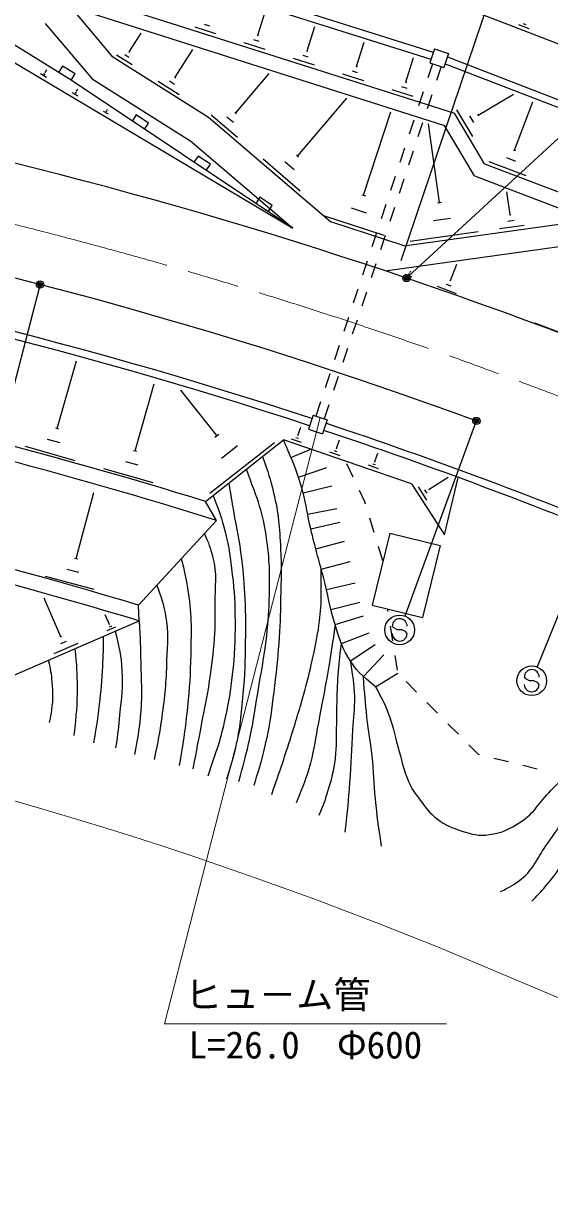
# Model space of a CAD drawing. Units: millimetres, scale not verified. Extents: x 40000 to 680000, y 20000 to 380000.
# Drawn here: x 392190 to 427616, y 239855 to 318740 of the extents above; entities that cross this region are included whole.
import ezdxf
from ezdxf.enums import TextEntityAlignment as Align

# ---------------------------------------------------------------- set-up
doc = ezdxf.new("R2010")
doc.units = ezdxf.units.MM
doc.header["$LTSCALE"] = 1000
doc.header["$PDMODE"] = 32
doc.header["$PDSIZE"] = 500
doc.linetypes.add('CHAIN', pattern=[18.5, 12, -1.5, 3.5, -1.5])
for name, color, linetype, lineweight in [('M-BGD', 7, 'Continuous', 25), ('M-BMK', 2, 'CHAIN', 13), ('M-STR-HTXT', 7, 'Continuous', 13), ('M-STR-STRC', 7, 'Continuous', 25)]:
    doc.layers.add(name, color=color, linetype=linetype, lineweight=lineweight)
doc.styles.add('ＭＳ ゴシック', font='')
doc.styles.get('ＭＳ ゴシック').set_extended_font_data('MS Gothic')

msp = doc.modelspace()

# ---------------------------------------------------------------- linework, layer by layer
at = {"layer": 'M-BGD'}
for p, q in [((362826, 333234), (410322, 304947)), ((395400, 314909), (383740, 322155)), ((403750, 321865), (419786, 316800)), ((403620, 321382), (419629, 316326)), ((395328, 319871), (398152, 316525)), ((395328, 319871), (420539, 311860)), ((397521, 320223), (421204, 312698)), ((407967, 317942), (408488, 319582)), ((421688, 319870), (444554, 311050)), ((393662, 318744), (396823, 314999)), ((404364, 318699), (404715, 318587)), ((425844, 318736), (426019, 318669)), ((399314, 316816), (400122, 318094)), ((403724, 318514), (405131, 318067)), ((407923, 317956), (408011, 317928)), ((411286, 316889), (411808, 318534)), ((425514, 318662), (426214, 318393)), ((407038, 317461), (408448, 317013)), ((407679, 317646), (408031, 317534)), ((414608, 315835), (415131, 317484)), ((398152, 316525), (404642, 312423)), ((398463, 316624), (399506, 315965)), ((399019, 316638), (399280, 316473)), ((399282, 316836), (399347, 316795)), ((402415, 315112), (403601, 316988)), ((410355, 316407), (411768, 315958)), ((410997, 316592), (411350, 316480)), ((411242, 316903), (411330, 316875)), ((417932, 314781), (418457, 316434)), ((419865, 317038), (419550, 316089)), ((419865, 317038), (420814, 316723)), ((420814, 316723), (420500, 315774)), ((420736, 316486), (443286, 307788)), ((393659, 315442), (393770, 315628)), ((394815, 315862), (394551, 315437)), ((395664, 315334), (394815, 315862)), ((414563, 315850), (414652, 315821)), ((419740, 316026), (419426, 315076)), ((419550, 316089), (420500, 315774)), ((420310, 315837), (419995, 314888)), ((420578, 316011), (443105, 307322)), ((393329, 315359), (393742, 315113)), ((393546, 315370), (393649, 315308)), ((393646, 315450), (393672, 315435)), ((395400, 314909), (395664, 315334)), ((410322, 304947), (395400, 314909)), ((396823, 314999), (403452, 310809)), ((401265, 314853), (402674, 313962)), ((402016, 314871), (402368, 314649)), ((402371, 315140), (402459, 315085)), ((406482, 312713), (408745, 315365)), ((413675, 315352), (415091, 314903)), ((414318, 315538), (414672, 315425)), ((417888, 314795), (417976, 314767)), ((395459, 314090), (395845, 313860)), ((395661, 314101), (395758, 314043)), ((395755, 314176), (395779, 314161)), ((395767, 314169), (395850, 314309)), ((416997, 314297), (418416, 313846)), ((417642, 314482), (417997, 314370)), ((419111, 314127), (418797, 313178)), ((422802, 312563), (425181, 313980)), ((410643, 309797), (413976, 313703)), ((419681, 313938), (419366, 312989)), ((425253, 310205), (426495, 313461)), ((397559, 312840), (397891, 312642)), ((397733, 312849), (397816, 312799)), ((397813, 312913), (397834, 312901)), ((397824, 312907), (397859, 312967)), ((399788, 312581), (399510, 312165)), ((400620, 312026), (399788, 312581)), ((404642, 312423), (412896, 305381)), ((404840, 312583), (406613, 311070)), ((405883, 312459), (406326, 312081)), ((406427, 312760), (406538, 312666)), ((415093, 307163), (416937, 312775)), ((423237, 309283), (421204, 312698)), ((421357, 312929), (422435, 311118)), ((422214, 312520), (422484, 312067)), ((422768, 312619), (422835, 312506)), ((400342, 311610), (400620, 312026)), ((418482, 312229), (418168, 311279)), ((419052, 312040), (418738, 311091)), ((420202, 306685), (419458, 311967)), ((422556, 308473), (420539, 311860)), ((403452, 310809), (410322, 304947)), ((417853, 310330), (417539, 309381)), ((418423, 310141), (418109, 309192)), ((425175, 310235), (425331, 310176)), ((403946, 309805), (403669, 309389)), ((404778, 309250), (403946, 309805)), ((404501, 308834), (404778, 309250)), ((408321, 309613), (410827, 307475)), ((409795, 309437), (410422, 308903)), ((410565, 309864), (410721, 309730)), ((423237, 309283), (432349, 305806)), ((423536, 309437), (426021, 308489)), ((424705, 309703), (425326, 309465)), ((422556, 308473), (430300, 305518)), ((417225, 308431), (416910, 307482)), ((417794, 308243), (417480, 307293)), ((408105, 307029), (407827, 306613)), ((408937, 306474), (408105, 307029)), ((414966, 307204), (415219, 307121)), ((417826, 303760), (443105, 307321)), ((424961, 305865), (424744, 307404)), ((408659, 306058), (408937, 306474)), ((414255, 306318), (415266, 305985)), ((416596, 306533), (416281, 305584)), ((416557, 302067), (445951, 306207)), ((417165, 306344), (416851, 305395)), ((420059, 306665), (420345, 306706)), ((412405, 305805), (416450, 304476)), ((417826, 303760), (412896, 305381)), ((419790, 305458), (420937, 305620)), ((424812, 305421), (425227, 305479)), ((424909, 305858), (425013, 305873)), ((415967, 304634), (415652, 303685)), ((418233, 304070), (422817, 304716)), ((424247, 304917), (425909, 305151)), ((416536, 304446), (416222, 303496)), ((415338, 302736), (415023, 301786)), ((415907, 302547), (415593, 301598)), ((420952, 301416), (421368, 302523)), ((418373, 301652), (417902, 301829)), ((418240, 301836), (418122, 301881)), ((418240, 301971), (418211, 301982)), ((418225, 301976), (418267, 302086)), ((420992, 301401), (420912, 301431)), ((414709, 300837), (414395, 299888)), ((415279, 300649), (414964, 299699)), ((421353, 300534), (420070, 301015)), ((420992, 301035), (420672, 301156)), ((414080, 298939), (413766, 297989)), ((414650, 298750), (414335, 297801)), ((430349, 297158), (426615, 298560)), ((413451, 297040), (413137, 296091)), ((414021, 296851), (413706, 295902)), ((394455, 291466), (395752, 296007)), ((412822, 295142), (412508, 294192)), ((399715, 289953), (401001, 294461)), ((413392, 294953), (413077, 294004)), ((405208, 290974), (402795, 294042)), ((412193, 293243), (411879, 292294)), ((412763, 293054), (412449, 292105)), ((411689, 292357), (411375, 291407)), ((411689, 292357), (412638, 292042)), ((412638, 292042), (412324, 291093)), ((394351, 291496), (394560, 291436)), ((410677, 290994), (410869, 291556)), ((411375, 291407), (412324, 291093)), ((393796, 290746), (394636, 290507)), ((404443, 286540), (409710, 290681)), ((404743, 287094), (409087, 290510)), ((405072, 290867), (405343, 291081)), ((405519, 289461), (406604, 290315)), ((418329, 287724), (409710, 290681)), ((410220, 290770), (410900, 290537)), ((410533, 290853), (410703, 290795)), ((410655, 291001), (410698, 290986)), ((413270, 290116), (413468, 290692)), ((392298, 290266), (395655, 289308)), ((399610, 289983), (399819, 289923)), ((410205, 289506), (411537, 290054)), ((412799, 289886), (413500, 289645)), ((413122, 289971), (413297, 289910)), ((413248, 290123), (413292, 290108)), ((415856, 289224), (416049, 289788)), ((397571, 288761), (400906, 287809)), ((399060, 289238), (399894, 289000)), ((410711, 288186), (412608, 288818)), ((414388, 288183), (413959, 289086)), ((415391, 288997), (416084, 288759)), ((415710, 289081), (415883, 289021)), ((415834, 289232), (415878, 289217)), ((419499, 287360), (420782, 288187)), ((420546, 284285), (421462, 288158)), ((411020, 287123), (412962, 287601)), ((415177, 286526), (414818, 287280)), ((418329, 287724), (420546, 284285)), ((418758, 287520), (419339, 286619)), ((419201, 287327), (419347, 287102)), ((419481, 287388), (419517, 287332)), ((395740, 282699), (396936, 287137)), ((405195, 285256), (404443, 286540)), ((415225, 286368), (415177, 286526)), ((411324, 285691), (413287, 286073)), ((399933, 279556), (405195, 285256)), ((411534, 284691), (413483, 285142)), ((415813, 284457), (415519, 285413)), ((416856, 284411), (415670, 279553)), ((416856, 284411), (420256, 283580)), ((411874, 283351), (413806, 283868)), ((416400, 282545), (416107, 283501)), ((420256, 283580), (419070, 278723)), ((395638, 282726), (395842, 282671)), ((412246, 281979), (414180, 282492)), ((395111, 281991), (395928, 281771)), ((393664, 281504), (396934, 280623)), ((412585, 280618), (414534, 281066)), ((394701, 277433), (393579, 280025)), ((399987, 278495), (399933, 279556)), ((412899, 279257), (414837, 279750)), ((415670, 279553), (419070, 278723)), ((416740, 279136), (416714, 279298)), ((391453, 274799), (399987, 278495)), ((397974, 278248), (397686, 278914)), ((413184, 278253), (415098, 278834)), ((398399, 278080), (397806, 277823)), ((397993, 278256), (397956, 278240)), ((398113, 278132), (397965, 278068)), ((413596, 276975), (415460, 277700)), ((417054, 277161), (416897, 278148)), ((395853, 276977), (394246, 276281)), ((394752, 277455), (394651, 277411)), ((395076, 277118), (394675, 276944)), ((414201, 275802), (415870, 276905)), ((415082, 274760), (416451, 276219)), ((417368, 275186), (417211, 276173)), ((415898, 274049), (417401, 274978)), ((418660, 273706), (417956, 274417)), ((420067, 272284), (419363, 272995)), ((421473, 270862), (420770, 271573)), ((422826, 269495), (422177, 270152)), ((422901, 269477), (422826, 269495)), ((424842, 268995), (423871, 269236)), ((426783, 268513), (425812, 268754))]:
    msp.add_line(p, q, dxfattribs=at)
for radius, start, end in [(324000, 67.37901, 86.00808), (316500, 69.87746, 89.49536), (313000, 71.76401, 90.54347), (312500, 71.76415, 90.54317), (305500, 72.7134, 85.1518), (304500, 72.50654, 84.39664), (312500, 67.38125, 71.58081), (313000, 67.37574, 71.58095), (297500, 73.14294, 80.24162), (296500, 73.07363, 80.24162)]:
    msp.add_arc((313663, -5161), radius, start, end, dxfattribs=at)
for points, knots in [([(415898, 274049), (414985, 274832), (414581, 275146), (414035, 276071), (413570, 276858), (413459, 277380), (413184, 278253), (412797, 279478), (412705, 280200), (412386, 281445), (412060, 282715), (411835, 283416), (411534, 284691), (411305, 285664), (411252, 286226), (411002, 287193), (410710, 288320), (410446, 288925), (410000, 290000), (409889, 290267), (409855, 290358), (409710, 290681)], [0, 0, 0, 0, 1, 1, 1, 2, 2, 2, 3, 3, 3, 4, 4, 4, 5, 5, 5, 6, 6, 6, 7, 7, 7, 7]), ([(408285, 289561), (408692, 288459), (408798, 288097), (409032, 287133), (409382, 285687), (409423, 284839), (409508, 283354), (409583, 282054), (409533, 281322), (409508, 280020), (409485, 278829), (409466, 278161), (409381, 276972), (409301, 275865), (409231, 275247), (409095, 274146), (408937, 272865), (408873, 272141), (408619, 270876), (408343, 269504), (408191, 269026), (407698, 267414)], [0, 0, 0, 0, 1, 1, 1, 2, 2, 2, 3, 3, 3, 4, 4, 4, 5, 5, 5, 6, 6, 6, 7, 7, 7, 7]), ([(406682, 267669), (407030, 268868), (407118, 269209), (407349, 270209), (407666, 271584), (407748, 272374), (407984, 273765), (408207, 275078), (408361, 275809), (408524, 277131), (408657, 278217), (408725, 278830), (408746, 279925), (408776, 281476), (408800, 282357), (408587, 283894), (408319, 285832), (407995, 286579), (407201, 288709)], [0, 0, 0, 0, 1, 1, 1, 2, 2, 2, 3, 3, 3, 4, 4, 4, 5, 5, 5, 6, 6, 6, 6]), ([(406017, 287777), (406171, 286859), (406209, 286630), (406333, 285894), (406543, 284642), (406724, 283949), (406873, 282687), (406998, 281625), (407045, 281026), (407095, 279957), (407147, 278842), (407145, 278215), (407127, 277099), (407104, 275721), (407099, 274946), (406968, 273574), (406832, 272153), (406788, 271344), (406460, 269955), (406261, 269114), (406182, 268808), (405856, 267827)], [0, 0, 0, 0, 1, 1, 1, 2, 2, 2, 3, 3, 3, 4, 4, 4, 5, 5, 5, 6, 6, 6, 7, 7, 7, 7]), ([(404957, 286944), (405393, 285821), (405523, 285466), (405774, 284485), (406054, 283390), (406122, 282754), (406253, 281631), (406397, 280400), (406435, 279702), (406437, 278463), (406439, 277066), (406413, 276278), (406253, 274890), (406121, 273746), (406015, 273107), (405774, 271980), (405438, 270409), (405223, 269863), (404595, 268039)], [0, 0, 0, 0, 1, 1, 1, 2, 2, 2, 3, 3, 3, 4, 4, 4, 5, 5, 5, 6, 6, 6, 6]), ([(404372, 284365), (404683, 283706), (404761, 283444), (404927, 282828), (405252, 281618), (405065, 280876), (405074, 279623), (405081, 278731), (405099, 278230), (405037, 277340), (404959, 276213), (404871, 275584), (404706, 274467), (404533, 273294), (404370, 272648), (404153, 271483), (403939, 270332), (403871, 269972), (403601, 268537)], [0, 0, 0, 0, 1, 1, 1, 2, 2, 2, 3, 3, 3, 4, 4, 4, 5, 5, 5, 6, 6, 6, 6]), ([(402816, 282679), (403056, 281785), (403101, 281496), (403232, 280728), (403530, 278996), (403488, 277992), (403453, 276235), (403426, 274851), (403367, 274076), (403232, 272699), (403082, 271152), (402989, 270626), (402680, 268758)], [0, 0, 0, 0, 1, 1, 1, 2, 2, 2, 3, 3, 3, 4, 4, 4, 4]), ([(408905, 266811), (409522, 268581), (409687, 269047), (410143, 270494), (410548, 271778), (410773, 272498), (411127, 273797), (411343, 274586), (411458, 275030), (411635, 275829), (411817, 276643), (411921, 277100), (412048, 277925), (412289, 279491), (412242, 280086), (412246, 281979)], [0, 0, 0, 0, 1, 1, 1, 2, 2, 2, 3, 3, 3, 4, 4, 4, 5, 5, 5, 5]), ([(401171, 280897), (401511, 279997), (401605, 279667), (401759, 278850), (401977, 277690), (401868, 277009), (401833, 275830), (401788, 274328), (401716, 273485), (401501, 271999), (401340, 270885), (401270, 270498), (400986, 269163)], [0, 0, 0, 0, 1, 1, 1, 2, 2, 2, 3, 3, 3, 4, 4, 4, 4]), ([(399987, 278495), (400051, 277152), (400066, 276797), (400088, 275708), (400115, 274434), (400185, 273717), (400088, 272447), (399999, 271283), (399925, 270858), (399666, 269488)], [0, 0, 0, 0, 1, 1, 1, 2, 2, 2, 3, 3, 3, 3]), ([(398377, 277798), (398662, 276612), (398749, 276205), (398820, 275164), (398901, 273998), (398779, 273339), (398669, 272175), (398587, 271300), (398551, 271003), (398397, 269941)], [0, 0, 0, 0, 1, 1, 1, 2, 2, 2, 3, 3, 3, 3]), ([(413184, 278253), (412984, 276895), (412929, 276542), (412747, 275448), (412499, 273955), (412332, 273124), (412048, 271638), (411844, 270570), (411796, 269955), (411508, 268907), (411216, 267840), (411058, 267460), (410556, 266240)], [0, 0, 0, 0, 1, 1, 1, 2, 2, 2, 3, 3, 3, 4, 4, 4, 4]), ([(397558, 277443), (397550, 276325), (397545, 276016), (397492, 275104), (397433, 274099), (397373, 273537), (397250, 272537), (397141, 271650), (397095, 271356), (396918, 270273)], [0, 0, 0, 0, 1, 1, 1, 2, 2, 2, 3, 3, 3, 3]), ([(412112, 265414), (412426, 266192), (412514, 266428), (412715, 267097), (412960, 267912), (413080, 268380), (413191, 269224), (413311, 270135), (413261, 270656), (413287, 271574), (413307, 272318), (413294, 272735), (413318, 273479), (413336, 274000), (413348, 274292), (413382, 274813), (413436, 275660), (413476, 275939), (413596, 276975)], [0, 0, 0, 0, 1, 1, 1, 2, 2, 2, 3, 3, 3, 4, 4, 4, 5, 5, 5, 6, 6, 6, 6]), ([(395659, 276621), (395772, 275401), (395796, 275035), (395801, 274017), (395807, 272752), (395747, 272299), (395589, 270786)], [0, 0, 0, 0, 1, 1, 1, 2, 2, 2, 2]), ([(393861, 275842), (394015, 275176), (394056, 274956), (394110, 274379), (394178, 273651), (394178, 273232), (394080, 272507), (394034, 272175), (394019, 272050), (393929, 271662)], [0, 0, 0, 0, 1, 1, 1, 2, 2, 2, 3, 3, 3, 3]), ([(413858, 264271), (414032, 265873), (414077, 266301), (414176, 267605), (414280, 268992), (414289, 269772), (414366, 271161), (414414, 272030), (414515, 272515), (414493, 273384), (414470, 274335), (414399, 274695), (414201, 275802)], [0, 0, 0, 0, 1, 1, 1, 2, 2, 2, 3, 3, 3, 4, 4, 4, 4]), ([(424309, 260261), (424953, 260556), (425193, 260718), (425693, 261108), (426617, 261826), (426795, 262564), (427482, 263512), (427815, 263971), (428000, 264229), (428309, 264704), (428761, 265398), (428916, 265849), (429386, 266531), (429812, 267149), (430071, 267482), (430559, 268051), (431089, 268668), (431384, 269023), (432002, 269551), (432818, 270249), (433305, 270623), (434252, 271128), (435108, 271585), (435641, 271728), (436541, 272090), (437587, 272511), (438167, 272765), (439234, 273128), (440323, 273500), (440947, 273668), (442061, 273955), (443180, 274244), (443827, 274320), (444946, 274609), (445945, 274868), (446276, 274966), (447487, 275334)], [0, 0, 0, 0, 1, 1, 1, 2, 2, 2, 3, 3, 3, 4, 4, 4, 5, 5, 5, 6, 6, 6, 7, 7, 7, 8, 8, 8, 9, 9, 9, 10, 10, 10, 11, 11, 11, 12, 12, 12, 12]), ([(416303, 263318), (416079, 264837), (416016, 265249), (415890, 266494), (415775, 267632), (415788, 268277), (415668, 269415), (415560, 270435), (415432, 270999), (415319, 272019), (415200, 273087), (415176, 273442), (415082, 274760)], [0, 0, 0, 0, 1, 1, 1, 2, 2, 2, 3, 3, 3, 4, 4, 4, 4]), ([(415898, 274049), (416335, 273255), (416467, 272998), (416749, 272288), (417086, 271441), (417141, 270921), (417401, 270047), (417681, 269106), (417734, 268540), (418134, 267643), (418365, 267127), (418571, 266875), (418908, 266421), (419305, 265888), (419514, 265553), (420049, 265158), (420633, 264728), (421028, 264564), (421719, 264343), (422408, 264124), (422838, 263994), (423553, 264099), (424436, 264228), (424920, 264473), (425671, 264955), (426638, 265574), (426887, 266271), (427708, 267073), (428099, 267454), (428303, 267684), (428724, 268032), (429928, 269027), (430641, 269537), (431905, 270455), (432930, 271199), (433503, 271620), (434553, 272329), (435853, 273207), (436519, 273808), (437911, 274531)], [0, 0, 0, 0, 1, 1, 1, 2, 2, 2, 3, 3, 3, 4, 4, 4, 5, 5, 5, 6, 6, 6, 7, 7, 7, 8, 8, 8, 9, 9, 9, 10, 10, 10, 11, 11, 11, 12, 12, 12, 13, 13, 13, 13]), ([(426419, 259624), (426810, 260014), (426918, 260132), (427219, 260474), (427684, 261002), (427933, 261311), (428319, 261899), (428645, 262396), (428720, 262736), (429019, 263249), (429340, 263799), (429536, 264099), (429895, 264625), (430179, 265041), (430321, 265288), (430645, 265675), (431275, 266427), (431642, 266843), (432370, 267500), (432994, 268063), (433361, 268362), (434045, 268850), (434724, 269335), (435127, 269576), (435845, 270000), (436869, 270605), (437437, 270962), (438521, 271451), (439737, 271999), (440476, 272168), (441746, 272576), (442976, 272971), (443674, 273164), (444922, 273501), (445841, 273749), (446383, 273783), (447297, 274051), (447478, 274104), (447540, 274119), (447758, 274191)], [0, 0, 0, 0, 1, 1, 1, 2, 2, 2, 3, 3, 3, 4, 4, 4, 5, 5, 5, 6, 6, 6, 7, 7, 7, 8, 8, 8, 9, 9, 9, 10, 10, 10, 11, 11, 11, 12, 12, 12, 13, 13, 13, 13])]:
    msp.add_open_spline(points, degree=3, knots=knots, dxfattribs=at)
at = {"layer": 'M-BMK'}
msp.add_arc((313663, -5161), 320000, 67.38125, 80.49659, dxfattribs=at)
at = {"layer": 'M-STR-HTXT'}
for p, q in [((412164, 292199), (401678, 251354)), ((422206, 255655), (508256, 219163)), ((401678, 251354), (420678, 251354))]:
    msp.add_line(p, q, dxfattribs=at)
msp.add_arc((313663, -5161), 282500, 67.40451, 95.80242, dxfattribs=at)
at = {"layer": 'M-STR-STRC'}
for p, q in [((417630, 302761), (427572, 332206)), ((418094, 301687), (444557, 326088)), ((393273, 301008), (389788, 287604)), ((422637, 291827), (417866, 278825)), ((431965, 288236), (426786, 275391)), ((417126, 278027), (417027, 278145)), ((417371, 277887), (417126, 278027)), ((417672, 277885), (417371, 277887)), ((417917, 277773), (417672, 277885)), ((418023, 277637), (417917, 277773)), ((426016, 274604), (425917, 274722)), ((426261, 274465), (426016, 274604)), ((426562, 274463), (426261, 274465)), ((426807, 274351), (426562, 274463)), ((426913, 274215), (426807, 274351))]:
    msp.add_line(p, q, dxfattribs=at)
for centre, radius in [((417984, 301585), 150), ((417984, 301585), 120), ((417984, 301585), 90), ((417984, 301585), 60), ((417984, 301585), 30), ((393311, 301153), 150), ((393311, 301153), 120), ((393311, 301153), 90), ((393311, 301153), 60), ((393311, 301153), 30), ((422689, 291968), 150), ((422689, 291968), 120), ((422689, 291968), 90), ((422689, 291968), 60), ((422689, 291968), 30), ((417522, 277886), 1000), ((426412, 274464), 1000)]:
    msp.add_circle(centre, radius, dxfattribs=at)
for centre, start, end in [((417527, 278141), 359.55488, 179.55488), ((417523, 277641), 179.55488, 359.55488), ((426417, 274718), 359.55488, 179.55488), ((426413, 274218), 179.55488, 359.55488)]:
    msp.add_arc(centre, 500, start, end, dxfattribs=at)
for p in [(393311, 301153), (417984, 301585), (422689, 291968)]:
    msp.add_point(p, dxfattribs=at)

# ---------------------------------------------------------------- texts
at = {"layer": 'M-STR-HTXT', "style": 'ＭＳ ゴシック'}
msp.add_text('ヒュ－ム管', height=1833, dxfattribs=at).set_placement((403053, 251854), align=Align.BOTTOM_LEFT)
msp.add_text('L=26.0\u3000Φ600', height=1833, dxfattribs=at).set_placement((411178, 250854), align=Align.TOP_CENTER)

doc.saveas('drawing.dxf')
